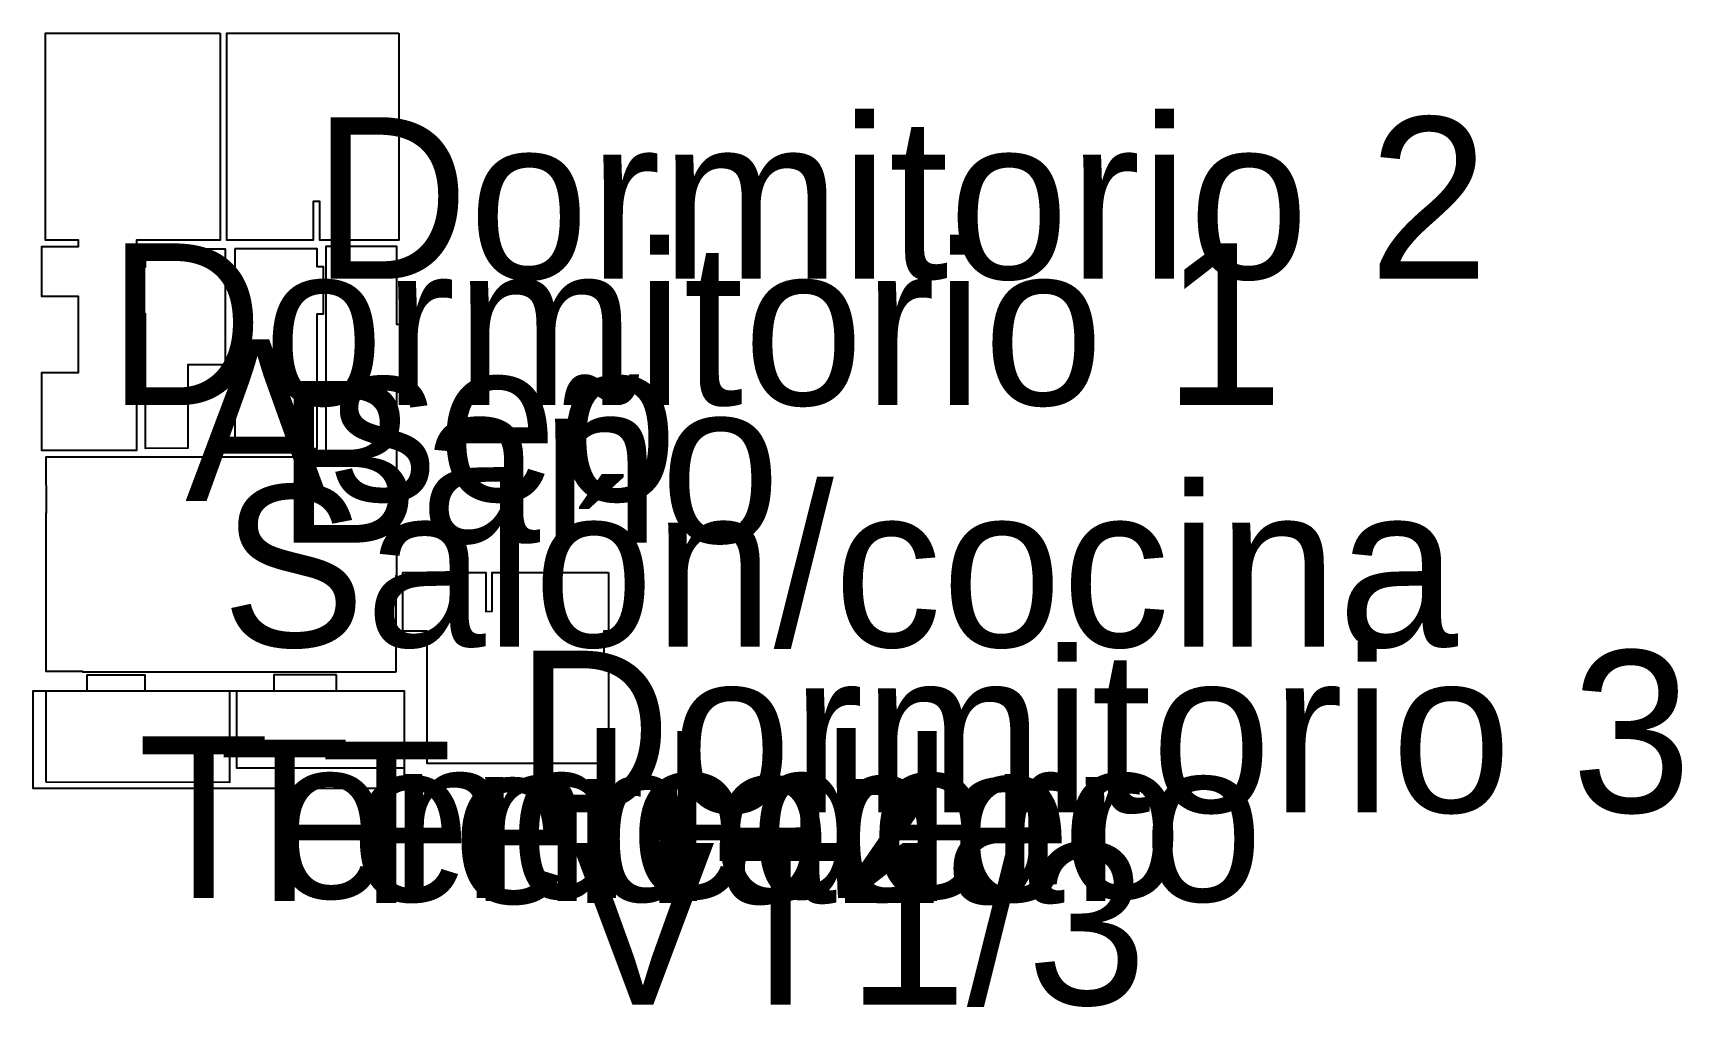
# Model space of a CAD drawing. Header units: metres. Extents: x -579 to -21, y -305 to 1040.
# Drawn here: x -578.84 to -553.31, y -305.38 to -290.31 of the extents above; entities outside this region: 1.
import ezdxf

# ---------------------------------------------------------------- set-up
doc = ezdxf.new("R2010")
doc.units = ezdxf.units.M
doc.layers.add('00 areas', color=7, linetype='Continuous')

msp = doc.modelspace()

# ---------------------------------------------------------------- linework, layer by layer
at = {"layer": '00 areas'}
for points in [[(-575.9382, -290.3119), (-575.9382, -293.5169), (-577.2332, -293.5169), (-577.2332, -296.773), (-578.703, -296.773), (-578.703, -295.5666), (-578.1334, -295.5666), (-578.1334, -294.3887), (-578.703, -294.3887), (-578.703, -293.6169), (-578.1332, -293.6169), (-578.1332, -293.5169), (-578.6422, -293.5169), (-578.6422, -290.3119)], [(-573.173, -290.3119), (-573.173, -293.5169), (-574.3984, -293.5175), (-574.3984, -292.9175), (-574.498, -292.9169), (-574.498, -293.5169), (-575.8382, -293.5169), (-575.8382, -290.3119)], [(-573.2138, -300.194), (-573.214, -298.7021), (-573.2036, -298.7021), (-573.2036, -295.7728), (-572.8979, -295.773), (-572.8988, -294.8198), (-573.2032, -294.8197), (-573.2032, -293.6169), (-574.3035, -293.6169), (-574.3038, -296.873), (-578.6379, -296.873), (-578.6362, -297.742), (-578.6384, -297.742), (-578.6384, -300.184), (-578.0707, -300.184), (-578.0707, -300.194)], [(-577.0982, -293.6519), (-575.863, -293.6519), (-575.863, -295.448), (-576.4432, -295.448), (-576.4432, -296.7369), (-577.0982, -296.7391), (-577.0982, -294.6555), (-577.198, -294.6555), (-577.198, -293.9305), (-577.0982, -293.9305)], [(-575.7133, -293.6519), (-575.713, -296.738), (-574.4387, -296.738), (-574.4387, -294.6555), (-574.3382, -294.6555), (-574.3382, -293.9305), (-574.4385, -293.9305), (-574.4385, -293.6519)], [(-569.928, -298.6602), (-569.928, -299.568), (-569.9982, -299.568), (-569.9982, -300.168), (-569.928, -300.168), (-569.928, -301.6127), (-572.7374, -301.6115), (-572.7374, -299.568), (-573.1138, -299.568), (-573.1138, -298.659), (-571.8282, -298.6602), (-571.8282, -299.2602), (-571.728, -299.259), (-571.728, -298.659)], [(-578.639, -301.8955), (-575.7926, -301.8994), (-575.7895, -300.4946), (-577.103, -300.4911), (-577.103, -300.2473), (-578.003, -300.2473), (-578.003, -300.4934), (-578.6379, -300.493)], [(-574.138, -300.2432), (-575.108, -300.2432), (-575.108, -300.4928), (-575.6893, -300.4916), (-575.6893, -301.6779), (-573.0869, -301.6778), (-573.089, -300.8682), (-573.089, -300.868), (-573.089, -300.4927), (-574.138, -300.4929)], [(-573.087, -300.4926), (-578.838, -300.4926), (-578.838, -301.9927), (-573.087, -301.9927)]]:
    msp.add_lwpolyline(points, close=True, dxfattribs=at)

# ---------------------------------------------------------------- texts
at = {"layer": '00 areas', "char_height": 2.5, "attachment_point": 1}
for s, insert in [('VT22/1', (-31.5436, 1039.8644)), ('Dormitorio 2', (-574.5056, -291.6144)), ('Dormitorio 1', (-577.6832, -293.5669)), ('Aseo', (-576.4806, -295.0518)), ('Baño', (-575.0759, -295.6968)), ('Salón/cocina', (-575.9203, -297.3075)), ('Dormitorio 3', (-571.3678, -299.868)), ('Tendedero', (-577.2147, -301.1951)), ('Tendedero', (-575.9625, -301.2426)), ('Terraza', (-574.3886, -301.273)), ('VT1/3', (-570.5117, -302.8447))]:
    msp.add_mtext(s, dxfattribs=dict(at, insert=insert))

doc.saveas('drawing.dxf')
